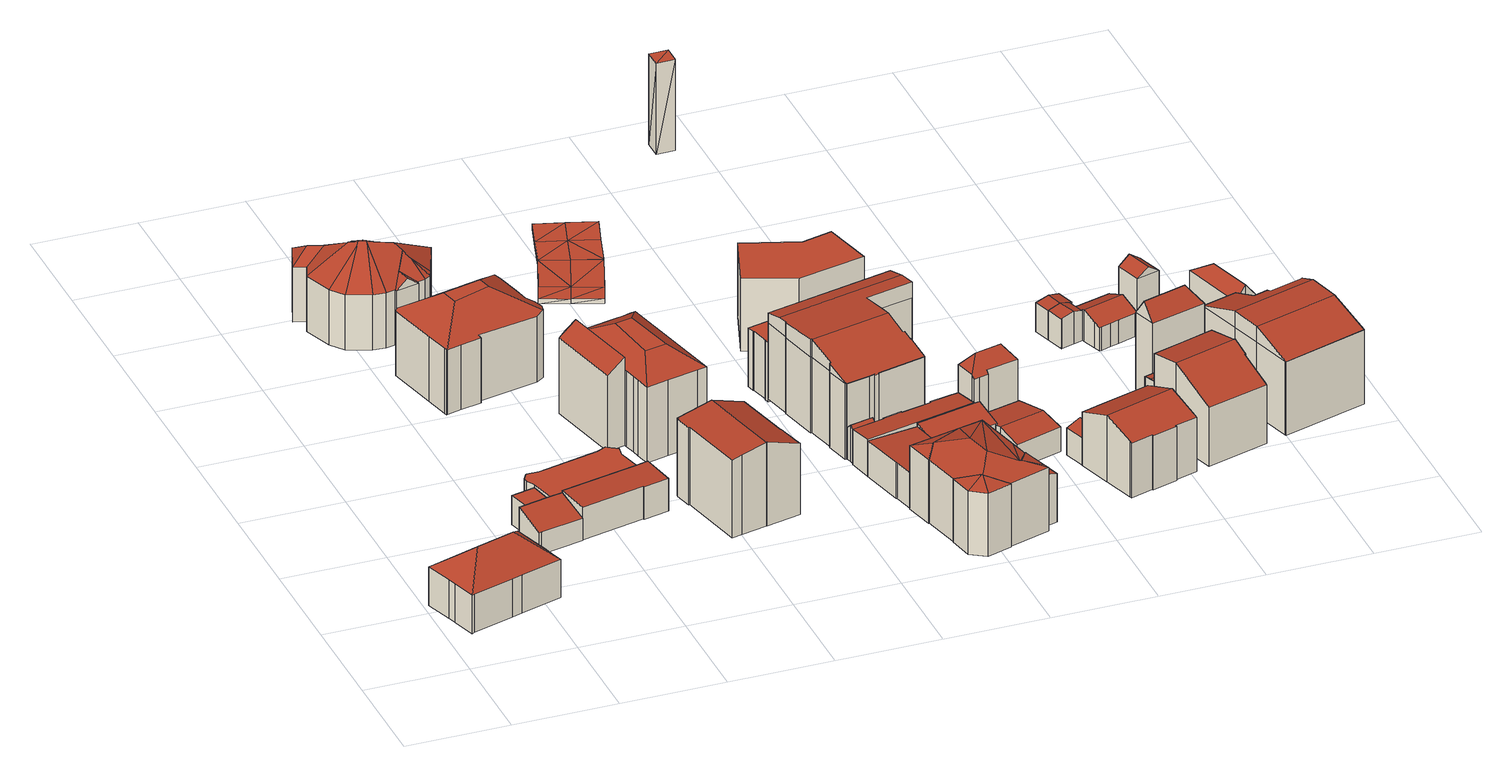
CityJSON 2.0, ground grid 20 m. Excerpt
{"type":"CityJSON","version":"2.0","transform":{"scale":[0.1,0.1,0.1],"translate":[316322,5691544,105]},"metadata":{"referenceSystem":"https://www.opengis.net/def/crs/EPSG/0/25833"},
"CityObjects":{
"building1":{"type":"Building","attributes":{"Dachtyp_tdc":"tdcHipRoof","Gemeindeschluessel":14713000,"Dachneigung":38.24,"QualitaetDacherkennung":68,"Geometrietyp2DReferenz":"3000","function":"31001_9998","roofType":"3200","measuredHeight":12.64},"geometry":[{"type":"MultiSurface","lod":"2","boundaries":[[[0,1,2,3]],[[1,4,5,2]],[[4,6,7,5]],[[6,8,9,7]],[[8,10,11,9]],[[10,12,13,11]],[[12,14,15,13]],[[14,16,17,15]],[[16,18,19,17]],[[18,20,21,19]],[[20,22,23,21]],[[22,24,25,23]],[[24,26,27,25]],[[26,28,29,27]],[[28,30,31,29]],[[30,32,33,31]],[[32,34,35,33]],[[34,36,37,35]],[[36,38,39,37]],[[38,0,3,39]],[[34,32,30,28,26,40]],[[8,6,4,1,41]],[[26,24,22,20,18,16,14,12,10,8,41,40]],[[1,0,38,36,34,40,41]],[[3,2,5,7,9,11,13,15,17,19,21,23,25,27,29,31,33,35,37,39]]],"semantics":{"surfaces":[{"type":"WallSurface"},{"type":"RoofSurface"},{"type":"GroundSurface"}],"values":[0,0,0,0,0,0,0,0,0,0,0,0,0,0,0,0,0,0,0,0,1,1,1,1,2]}}]},
"building2":{"type":"Building","attributes":{"Dachtyp_tdc":"tdcPolyFlatRoof","Gemeindeschluessel":14713000,"Dachneigung":0,"QualitaetDacherkennung":8,"Geometrietyp2DReferenz":"3000","function":"31001_9998","roofType":"1000","measuredHeight":5.88},"geometry":[{"type":"MultiSurface","lod":"2","boundaries":[[[42,43,44,45]],[[43,46,47,44]],[[46,48,49,47]],[[48,50,51,49]],[[50,42,45,51]],[[50,48,46,43,42]],[[45,44,47,49,51]]],"semantics":{"surfaces":[{"type":"WallSurface"},{"type":"RoofSurface"},{"type":"GroundSurface"}],"values":[0,0,0,0,0,1,2]}}]},
"building3":{"type":"Building","attributes":{"Dachtyp_tdc":"tdcPolyFlatRoof","Gemeindeschluessel":14713000,"Dachneigung":18.82,"QualitaetDacherkennung":54,"Geometrietyp2DReferenz":"3000","function":"31001_9998","roofType":"2100","measuredHeight":6.62},"geometry":[{"type":"MultiSurface","lod":"2","boundaries":[[[52,53,45,54]],[[53,55,51,45]],[[55,56,49,51]],[[56,57,58,49]],[[57,59,60,58]],[[59,61,62,60]],[[61,63,64,62]],[[63,52,54,64]],[[63,61,59,57,56,55,53,52]],[[54,45,51,49,58,60,62,64]]],"semantics":{"surfaces":[{"type":"WallSurface"},{"type":"RoofSurface"},{"type":"GroundSurface"}],"values":[0,0,0,0,0,0,0,0,1,2]}}]},
"building4":{"type":"Building","attributes":{"Dachtyp_tdc":"tdcPolyFlatRoof","Gemeindeschluessel":14713000,"Dachneigung":0,"QualitaetDacherkennung":31,"Geometrietyp2DReferenz":"3000","function":"31001_9998","roofType":"1000","measuredHeight":6.55},"geometry":[{"type":"MultiSurface","lod":"2","boundaries":[[[65,66,67,68]],[[66,69,70,67]],[[69,57,71,70]],[[57,56,72,71]],[[56,73,74,72]],[[73,75,76,74]],[[75,77,78,76]],[[77,79,80,78]],[[79,81,82,80]],[[81,83,84,82]],[[83,85,86,84]],[[85,87,88,86]],[[87,65,68,88]],[[87,85,83,81,79,77,75,73,56,57,69,66,65]],[[68,67,70,71,72,74,76,78,80,82,84,86,88]]],"semantics":{"surfaces":[{"type":"WallSurface"},{"type":"RoofSurface"},{"type":"GroundSurface"}],"values":[0,0,0,0,0,0,0,0,0,0,0,0,0,1,2]}}]},
"building5":{"type":"Building","attributes":{"Dachtyp_tdc":"tdcPolyFlatRoof","Gemeindeschluessel":14713000,"Dachneigung":2.59,"QualitaetDacherkennung":73,"Geometrietyp2DReferenz":"3000","function":"31001_9998","roofType":"2100","measuredHeight":6.87},"geometry":[{"type":"MultiSurface","lod":"2","boundaries":[[[89,90,70,71]],[[90,91,92,70]],[[91,93,94,92]],[[93,95,96,94]],[[95,97,98,96]],[[97,99,100,98]],[[99,89,71,100]],[[99,97,95,93,91,90,89]],[[71,70,92,94,96,98,100]]],"semantics":{"surfaces":[{"type":"WallSurface"},{"type":"RoofSurface"},{"type":"GroundSurface"}],"values":[0,0,0,0,0,0,0,1,2]}}]},
"building6":{"type":"Building","attributes":{"Dachtyp_tdc":"tdcFreeFormRoof","Gemeindeschluessel":14713000,"Dachneigung":37.06,"QualitaetDacherkennung":19,"Geometrietyp2DReferenz":"3000","function":"31001_9998","roofType":"5000","measuredHeight":17.13},"geometry":[{"type":"MultiSurface","lod":"2","boundaries":[[[101,102,103,104]],[[102,105,106,103]],[[105,107,108,106]],[[107,109,110,108]],[[109,111,112,110]],[[111,113,114,112]],[[113,115,116,114]],[[115,117,118,116]],[[117,119,120,118]],[[119,121,122,120]],[[121,123,124,122]],[[123,125,126,124]],[[125,127,128,126]],[[127,129,130,128]],[[129,131,132,130]],[[131,133,134,132]],[[133,135,136,134]],[[135,137,138,136]],[[137,139,140,138]],[[139,141,142,140]],[[141,143,144,142]],[[143,145,146,144]],[[145,101,104,146]],[[147,145,143]],[[148,149,150,147,143,141]],[[148,141,139]],[[151,152,149,148,139,137]],[[153,154,155,151,137,135]],[[153,135,133]],[[154,153,133,131]],[[156,157,155,154,131,129]],[[156,129,127]],[[157,156,127,125]],[[152,151,155,157,125,123]],[[158,159,150,149,152,123,121]],[[160,161,162,158,121,119]],[[160,119,117]],[[163,164,161,160,117,115]],[[163,115,113]],[[164,163,113,111]],[[162,161,164,111,109]],[[165,166,167,159,158,162,109,107]],[[165,107,105]],[[166,165,105,102]],[[167,166,102,101]],[[147,150,159,167,101,145]],[[104,103,106,108,110,112,114,116,118,120,122,124,126,128,130,132,134,136,138,140,142,144,146]]],"semantics":{"surfaces":[{"type":"WallSurface"},{"type":"RoofSurface"},{"type":"GroundSurface"}],"values":[0,0,0,0,0,0,0,0,0,0,0,0,0,0,0,0,0,0,0,0,0,0,0,1,1,1,1,1,0,1,1,1,1,1,1,1,1,1,1,1,1,1,1,1,1,1,2]}}]},
"building7":{"type":"Building","attributes":{"Dachtyp_tdc":"tdcFreeFormRoof","Gemeindeschluessel":14713000,"Dachneigung":34.41,"QualitaetDacherkennung":49,"Geometrietyp2DReferenz":"3000","function":"31001_9998","roofType":"5000","measuredHeight":17.96},"geometry":[{"type":"MultiSurface","lod":"2","boundaries":[[[168,169,170,171]],[[169,172,173,170]],[[172,174,175,173]],[[174,176,177,175]],[[176,178,179,177]],[[178,180,181,179]],[[180,182,183,181]],[[182,184,185,183]],[[184,186,187,185]],[[186,188,189,187]],[[188,190,191,189]],[[190,192,193,191]],[[192,194,195,193]],[[194,196,197,195]],[[196,198,199,197]],[[198,200,201,199]],[[200,202,203,201]],[[202,204,205,203]],[[204,206,207,205]],[[206,208,209,207]],[[208,210,211,209]],[[210,212,213,211]],[[212,214,215,213]],[[214,168,171,215]],[[216,217,218,219,210,208,206,204]],[[218,220,221,178,176,174,172,169,168,214,212,219]],[[192,190,188,186,184,182,180,221,220,222]],[[217,216,202,200,198,196,194,192,222]],[[217,222,220,218]],[[212,210,219]],[[204,202,216]],[[180,178,221]],[[171,170,173,175,177,179,181,183,185,187,189,191,193,195,197,199,201,203,205,207,209,211,213,215]]],"semantics":{"surfaces":[{"type":"WallSurface"},{"type":"RoofSurface"},{"type":"GroundSurface"}],"values":[0,0,0,0,0,0,0,0,0,0,0,0,0,0,0,0,0,0,0,0,0,0,0,0,1,1,1,1,1,0,0,0,2]}}]},
"building8":{"type":"Building","attributes":{"Dachtyp_tdc":"tdcGableRoof","Gemeindeschluessel":14713000,"Dachneigung":10.01,"QualitaetDacherkennung":35,"Geometrietyp2DReferenz":"3000","function":"31001_9998","roofType":"3100","measuredHeight":16.92},"geometry":[{"type":"MultiSurface","lod":"2","boundaries":[[[223,224,225,226]],[[224,227,228,225]],[[227,229,230,228]],[[229,231,232,230]],[[231,233,234,232]],[[233,235,236,234]],[[235,237,238,236]],[[237,239,240,238]],[[233,231,229,227,224,223,241]],[[241,242,243,244,245,239,237,235,233]],[[240,246,247,248,249,250,226,225,228,230,232,234,236,238]],[[239,245,246,240]],[[245,244,247,246]],[[244,243,248,247]],[[243,242,249,248]],[[242,241,250,249]],[[241,223,226,250]]],"semantics":{"surfaces":[{"type":"WallSurface"},{"type":"RoofSurface"},{"type":"GroundSurface"}],"values":[0,0,0,0,0,0,0,0,1,1,2,0,0,0,0,0,0]}}]},
"building9":{"type":"Building","attributes":{"Gemeindeschluessel":14713000,"Geometrietyp2DReferenz":"3000","function":"31001_9998","roofType":"9999"},"children":["building9-1","building9-2"]},
"building9-1":{"type":"BuildingPart","attributes":{"Dachtyp_tdc":"tdcCutTentRoof","Dachneigung":35.16,"QualitaetDacherkennung":56,"Geometrietyp2DReferenz":"3000","roofType":"9999","measuredHeight":19.04},"parents":["building9"],"geometry":[{"type":"MultiSurface","lod":"2","boundaries":[[[251,252,253,254,255,256]],[[257,258,259,260,261,251,256,262]],[[256,255,263,262]],[[264,265,266,267,268,269,270,271,272,273,274,275,276,277,278,279]],[[259,258,265,264]],[[257,280,267,266]],[[280,281,268,267]],[[281,282,269,268]],[[282,283,270,269]],[[283,284,271,270]],[[284,285,272,271]],[[285,286,273,272]],[[286,254,274,273]],[[254,253,275,274]],[[253,252,276,275]],[[252,251,277,276]],[[251,261,278,277]],[[261,260,279,278]],[[260,259,264,279]],[[286,285,284,283,282,281,280,257,262,263]],[[254,286,263,255]],[[257,266,265,258]]],"semantics":{"surfaces":[{"type":"RoofSurface"},{"type":"GroundSurface"},{"type":"WallSurface"},{"type":"ClosureSurface"}],"values":[0,0,0,1,2,2,2,2,2,2,2,2,2,2,2,2,2,2,2,0,0,3]}}]},
"building9-2":{"type":"BuildingPart","attributes":{"Dachtyp_tdc":"tdcPolyFlatRoof","Dachneigung":34.92,"QualitaetDacherkennung":56,"Geometrietyp2DReferenz":"3000","roofType":"2100","measuredHeight":17.86},"parents":["building9"],"geometry":[{"type":"MultiSurface","lod":"2","boundaries":[[[287,288,289,265,258]],[[288,290,291,289]],[[290,292,293,291]],[[292,294,295,293]],[[294,296,257,266,295]],[[296,294,292,290,288,287]],[[265,289,291,293,295,266]],[[287,258,257,296]],[[258,265,266,257]]],"semantics":{"surfaces":[{"type":"WallSurface"},{"type":"RoofSurface"},{"type":"GroundSurface"},{"type":"ClosureSurface"}],"values":[0,0,0,0,0,1,2,0,3]}}]},
"building10":{"type":"Building","attributes":{"name":"Leibnitzbrücke","BodenHoehe":106.57,"gemHoehe":0,"BauwerkHoehe":1,"Breite":11.5,"Gemeindeschluessel":"14713000","Geometrietyp2DReferenz":"3000","function":"53001_1800","measuredHeight":1},"geometry":[{"type":"MultiSurface","lod":"2","boundaries":[[[297,298,299]],[[299,298,300]],[[298,301,302]],[[298,302,300]],[[303,302,301]],[[304,305,306]],[[304,306,301]],[[301,306,303]],[[307,308,305]],[[307,305,304]],[[309,310,297]],[[297,310,298]],[[310,311,298]],[[298,311,301]],[[312,304,311]],[[311,304,301]],[[313,307,304]],[[313,304,312]],[[297,299,314]],[[297,314,315]],[[299,300,316]],[[299,316,314]],[[300,302,317]],[[300,317,316]],[[302,303,318]],[[302,318,317]],[[303,306,319]],[[303,319,318]],[[306,305,320]],[[306,320,319]],[[305,308,321]],[[305,321,320]],[[308,307,322]],[[308,322,321]],[[307,313,323]],[[307,323,322]],[[313,312,324]],[[313,324,323]],[[312,311,325]],[[312,325,324]],[[311,310,326]],[[311,326,325]],[[310,309,327]],[[310,327,326]],[[309,297,315]],[[309,315,327]],[[314,328,315]],[[316,328,314]],[[317,329,328]],[[316,317,328]],[[329,317,318]],[[319,320,330]],[[329,319,330]],[[318,319,329]],[[320,321,322]],[[330,320,322]],[[315,326,327]],[[328,326,315]],[[328,325,326]],[[329,325,328]],[[325,330,324]],[[329,330,325]],[[330,322,323]],[[324,330,323]]],"semantics":{"surfaces":[{"type":"RoofSurface"},{"type":"WallSurface"},{"type":"GroundSurface"}],"values":[0,0,0,0,0,0,0,0,0,0,0,0,0,0,0,0,0,0,1,1,1,1,1,1,1,1,1,1,1,1,1,1,1,1,1,1,1,1,1,1,1,1,1,1,1,1,2,2,2,2,2,2,2,2,2,2,2,2,2,2,2,2,2,2]}}]},
"building11":{"type":"Building","attributes":{"Dachtyp_tdc":"tdcFreeFormRoof","Gemeindeschluessel":14713000,"Dachneigung":19.64,"QualitaetDacherkennung":81,"Geometrietyp2DReferenz":"3000","function":"31001_9998","roofType":"5000","measuredHeight":15.47},"geometry":[{"type":"MultiSurface","lod":"2","boundaries":[[[331,332,333,334]],[[332,335,336,333]],[[335,337,338,336]],[[337,339,340,338]],[[339,341,342,340]],[[341,343,344,342]],[[339,345,341]],[[339,346,345]],[[339,347,346]],[[337,347,339]],[[347,337,335]],[[347,335,332]],[[346,347,332,331]],[[348,349,345,346,331,350]],[[351,348,350,352]],[[351,352,353]],[[354,351,353,355]],[[354,355,356]],[[351,354,356,357]],[[358,359,349,348,351,357,360]],[[361,358,360]],[[358,361,362,363,364]],[[359,358,364,365]],[[343,359,365,366]],[[341,359,343]],[[341,349,359]],[[349,341,345]],[[344,367,368,369,370,371,372,373,374,375,376,377,378,379,334,333,336,338,340,342]],[[343,366,367,344]],[[366,365,368,367]],[[365,364,369,368]],[[364,363,370,369]],[[363,362,371,370]],[[362,361,372,371]],[[361,360,373,372]],[[360,357,374,373]],[[357,356,375,374]],[[356,355,376,375]],[[355,353,377,376]],[[353,352,378,377]],[[352,350,379,378]],[[350,331,334,379]]],"semantics":{"surfaces":[{"type":"WallSurface"},{"type":"RoofSurface"},{"type":"GroundSurface"}],"values":[0,0,0,0,0,0,1,1,1,1,1,1,1,1,1,1,1,1,1,1,1,1,1,1,1,1,1,2,0,0,0,0,0,0,0,0,0,0,0,0,0,0]}}]},
"building12":{"type":"Building","attributes":{"Gemeindeschluessel":14713000,"Geometrietyp2DReferenz":"3000","function":"31001_9998","roofType":"9999"},"children":["building12-1","building12-2"]},
"building12-1":{"type":"BuildingPart","attributes":{"Dachtyp_tdc":"tdcPolyFlatRoof","Dachneigung":3.23,"QualitaetDacherkennung":57,"Geometrietyp2DReferenz":"3000","roofType":"2100","measuredHeight":7.26},"parents":["building12"],"geometry":[{"type":"MultiSurface","lod":"2","boundaries":[[[380,381,382,383,384]],[[381,385,386,382]],[[385,387,388,386]],[[387,389,340,388]],[[389,390,338,340]],[[390,391,392,338]],[[391,393,394,392]],[[393,395,396,394]],[[395,397,398,396]],[[397,395,393,391,390,389,387,385,381,380,399]],[[383,382,386,388,340,338,392,394,396,398]],[[384,399,380]],[[383,398,397,399,384]]],"semantics":{"surfaces":[{"type":"WallSurface"},{"type":"RoofSurface"},{"type":"GroundSurface"},{"type":"ClosureSurface"}],"values":[0,0,0,0,0,0,0,0,0,1,2,0,3]}}]},
"building12-2":{"type":"BuildingPart","attributes":{"Dachtyp_tdc":"tdcPolyFlatRoof","Dachneigung":15.8,"QualitaetDacherkennung":65,"Geometrietyp2DReferenz":"3000","roofType":"2100","measuredHeight":7.41},"parents":["building12"],"geometry":[{"type":"MultiSurface","lod":"2","boundaries":[[[400,401,402,403]],[[401,404,405,402]],[[404,406,407,405]],[[406,408,409,407]],[[408,410,411,409]],[[410,384,383,411]],[[412,413,414,398]],[[413,415,416,414]],[[415,400,403,416]],[[415,413,412,399,384,410,408,406,404,401,400]],[[403,402,405,407,409,411,383,398,414,416]],[[398,397,399,412]],[[398,383,384,399,397]]],"semantics":{"surfaces":[{"type":"WallSurface"},{"type":"RoofSurface"},{"type":"GroundSurface"},{"type":"ClosureSurface"}],"values":[0,0,0,0,0,0,0,0,0,1,2,0,3]}}]},
"building13":{"type":"Building","attributes":{"Gemeindeschluessel":14713000,"Geometrietyp2DReferenz":"3000","function":"31001_9998","roofType":"9999"},"children":["building13-1","building13-2"]},
"building13-1":{"type":"BuildingPart","attributes":{"Dachtyp_tdc":"tdcFreeFormRoof","Dachneigung":43.45,"QualitaetDacherkennung":18,"Geometrietyp2DReferenz":"3000","roofType":"5000","measuredHeight":7.38},"parents":["building13"],"geometry":[{"type":"MultiSurface","lod":"2","boundaries":[[[417,418,419,420]],[[418,421,422,419]],[[421,423,424,422]],[[423,425,426,424]],[[425,427,426]],[[427,428,429,426]],[[428,430,431,429]],[[430,432,433,431]],[[428,427,425,423,421]],[[421,418,417,434,432,435,432,430,428]],[[436,433,437,420,419,422,424,426,429,431,433]],[[434,437,433,432]],[[432,433,436,435]],[[420,437,434,417]]],"semantics":{"surfaces":[{"type":"WallSurface"},{"type":"RoofSurface"},{"type":"GroundSurface"},{"type":"ClosureSurface"}],"values":[0,0,0,0,0,0,0,0,1,1,2,0,3,3]}}]},
"building13-2":{"type":"BuildingPart","attributes":{"Dachtyp_tdc":"tdcPolyFlatRoof","Dachneigung":4.45,"QualitaetDacherkennung":58,"Geometrietyp2DReferenz":"3000","roofType":"2100","measuredHeight":7.51},"parents":["building13"],"geometry":[{"type":"MultiSurface","lod":"2","boundaries":[[[438,439,417,420,396]],[[440,441,442,436,435]],[[441,443,444,442]],[[443,445,446,444]],[[445,447,448,446]],[[447,449,450,448]],[[449,451,452,450]],[[451,453,414,452]],[[453,438,396,414]],[[453,451,449,447,445,443,441,440,454,439,438]],[[396,420,437,433,436,442,444,446,448,450,452,414]],[[434,417,439,454]],[[434,437,420,417]],[[440,435,432,433,437,434,454]],[[435,436,433,432]]],"semantics":{"surfaces":[{"type":"WallSurface"},{"type":"RoofSurface"},{"type":"GroundSurface"},{"type":"ClosureSurface"}],"values":[0,0,0,0,0,0,0,0,0,1,2,0,3,0,3]}}]},
"building14":{"type":"Building","attributes":{"Dachtyp_tdc":"tdcFreeFormRoof","Gemeindeschluessel":14713000,"Dachneigung":3.6,"QualitaetDacherkennung":34,"Geometrietyp2DReferenz":"3000","function":"31001_9998","roofType":"5000","measuredHeight":18.96},"geometry":[{"type":"MultiSurface","lod":"2","boundaries":[[[455,456,457,458]],[[456,459,460,457]],[[459,461,462,460]],[[461,463,464,462]],[[463,465,466,464]],[[465,467,468,466]],[[467,469,470,468]],[[469,471,472,470]],[[471,473,474,472]],[[473,475,476,474]],[[475,477,478,476]],[[477,479,480,478]],[[479,481,482,480]],[[483,484,485,486]],[[487,488,489,490,491,492,493,494,495,496,497,498,499,500,501,502,503]],[[504,505,506,507,483,486,508,509,510,511,490,489]],[[455,511,510,456]],[[512,491,490,511,455]],[[456,510,509,459]],[[459,509,508,461]],[[461,508,486,485,463]],[[467,507,506,469]],[[465,484,483,507,467]],[[469,506,505,471]],[[471,505,504,473]],[[473,504,489,488,475]],[[479,503,502,481]],[[477,487,503,479]],[[481,502,501,513]],[[513,501,500,514]],[[514,500,499]],[[515,497,496,516]],[[498,497,515]],[[516,496,495,517]],[[517,495,494,518]],[[518,494,493,519]],[[519,493,492,520]],[[520,492,491,512]],[[475,488,487,477]],[[463,485,484,465]],[[482,521,522,523,524,525,526,527,528,529,530,531,458,457,460,462,464,466,468,470,472,474,476,478,480]],[[481,513,521,482]],[[513,514,522,521]],[[514,499,523,522]],[[499,498,524,523]],[[498,515,525,524]],[[515,516,526,525]],[[516,517,527,526]],[[517,518,528,527]],[[518,519,529,528]],[[519,520,530,529]],[[520,512,531,530]],[[512,455,458,531]]],"semantics":{"surfaces":[{"type":"WallSurface"},{"type":"RoofSurface"},{"type":"GroundSurface"}],"values":[0,0,0,0,0,0,0,0,0,0,0,0,0,1,1,1,0,0,0,0,0,0,0,0,0,0,0,0,0,0,0,0,0,0,0,0,0,0,0,0,2,0,0,0,0,0,0,0,0,0,0,0,0]}}]},
"building15":{"type":"Building","attributes":{"Dachtyp_tdc":"tdcFreeFormRoof","Gemeindeschluessel":14713000,"Dachneigung":68.24,"QualitaetDacherkennung":6,"Geometrietyp2DReferenz":"3000","function":"31001_9998","roofType":"5000","measuredHeight":10.49},"geometry":[{"type":"MultiSurface","lod":"2","boundaries":[[[532,533,534,535]],[[533,536,537,534]],[[536,538,539,537]],[[538,540,541,539]],[[540,542,543,541]],[[542,544,545,543]],[[544,532,535,545]],[[546,547,548,549,550,551]],[[547,552,542,553,548]],[[538,549,548,553,540]],[[540,553,542]],[[544,552,547,546,532]],[[542,552,544]],[[533,551,550,536]],[[532,546,551,533]],[[536,550,549,538]],[[535,534,537,539,541,543,545]]],"semantics":{"surfaces":[{"type":"WallSurface"},{"type":"RoofSurface"},{"type":"GroundSurface"}],"values":[0,0,0,0,0,0,0,1,1,0,0,0,0,0,0,0,2]}}]},
"building16":{"type":"Building","attributes":{"Dachtyp_tdc":"tdcPolyFlatRoof","Gemeindeschluessel":14713000,"Dachneigung":15.04,"QualitaetDacherkennung":39,"Geometrietyp2DReferenz":"3000","function":"31001_9998","roofType":"2100","measuredHeight":10.54},"geometry":[{"type":"MultiSurface","lod":"2","boundaries":[[[554,555,556,557]],[[555,558,534,556]],[[558,559,535,534]],[[559,560,561,535]],[[560,562,563,561]],[[562,554,557,563]],[[562,560,559,558,555,554]],[[557,556,534,535,561,563]]],"semantics":{"surfaces":[{"type":"WallSurface"},{"type":"RoofSurface"},{"type":"GroundSurface"}],"values":[0,0,0,0,0,0,1,2]}}]},
"building17":{"type":"Building","attributes":{"Dachtyp_tdc":"tdcPolyFlatRoof","Gemeindeschluessel":14713000,"Dachneigung":0,"QualitaetDacherkennung":42,"Geometrietyp2DReferenz":"3000","function":"31001_9998","roofType":"1000","measuredHeight":11.92},"geometry":[{"type":"MultiSurface","lod":"2","boundaries":[[[564,565,566,567]],[[565,568,569,566]],[[568,570,571,569]],[[570,572,573,571]],[[572,574,575,573]],[[574,576,577,575]],[[576,578,579,577]],[[578,564,567,579]],[[578,576,574,572,570,568,565,564]],[[567,566,569,571,573,575,577,579]]],"semantics":{"surfaces":[{"type":"WallSurface"},{"type":"RoofSurface"},{"type":"GroundSurface"}],"values":[0,0,0,0,0,0,0,0,1,2]}}]},
"building18":{"type":"Building","attributes":{"Dachtyp_tdc":"tdcPolyFlatRoof","Gemeindeschluessel":14713000,"Dachneigung":0,"QualitaetDacherkennung":46,"Geometrietyp2DReferenz":"3000","function":"31001_9998","roofType":"1000","measuredHeight":14.81},"geometry":[{"type":"MultiSurface","lod":"2","boundaries":[[[580,581,582,583]],[[581,584,585,582]],[[584,586,587,585]],[[586,588,589,587]],[[588,590,591,589]],[[590,580,583,591]],[[590,588,586,584,581,580]],[[583,582,585,587,589,591]]],"semantics":{"surfaces":[{"type":"WallSurface"},{"type":"RoofSurface"},{"type":"GroundSurface"}],"values":[0,0,0,0,0,0,1,2]}}]},
"building19":{"type":"Building","attributes":{"Gemeindeschluessel":14713000,"Dachtyp_tdc":"tdcFreeFormRoof","Dachneigung":51.04,"QualitaetDacherkennung":7,"Geometrietyp2DReferenz":"3000","function":"31001_9998","roofType":"5000","measuredHeight":15.41},"geometry":[{"type":"MultiSurface","lod":"2","boundaries":[[[592,593,594,595]],[[593,596,597,594]],[[596,598,599,597]],[[598,600,601,599]],[[600,602,603,601]],[[602,604,605,603]],[[604,606,607,605]],[[606,592,595,607]],[[602,600,598,596,593,592,608,609]],[[592,606,608]],[[606,604,609,608]],[[604,602,609]],[[595,594,597,599,601,603,605,607]]],"semantics":{"surfaces":[{"type":"WallSurface"},{"type":"RoofSurface"},{"type":"GroundSurface"}],"values":[0,0,0,0,0,0,0,0,1,1,1,1,2]}}]},
"building20":{"type":"Building","attributes":{"Dachtyp_tdc":"tdcGableRoof","Gemeindeschluessel":14713000,"Dachneigung":10,"QualitaetDacherkennung":54,"Geometrietyp2DReferenz":"3000","function":"31001_9998","roofType":"3100","measuredHeight":5.8},"geometry":[{"type":"MultiSurface","lod":"2","boundaries":[[[610,611,402,612]],[[611,613,403,402]],[[613,614,416,403]],[[614,615,616,416]],[[615,617,618,616]],[[617,619,620,618]],[[619,621,622,620]],[[621,623,624,622]],[[623,610,612,624]],[[619,617,615,614,613,611,610]],[[610,623,621,619]],[[612,402,403,416,616,618,620,622,624]]],"semantics":{"surfaces":[{"type":"WallSurface"},{"type":"RoofSurface"},{"type":"GroundSurface"}],"values":[0,0,0,0,0,0,0,0,0,1,1,2]}}]},
"building21":{"type":"Building","attributes":{"Dachtyp_tdc":"tdcFreeFormRoof","Gemeindeschluessel":14713000,"Dachneigung":20.71,"QualitaetDacherkennung":15,"Geometrietyp2DReferenz":"3000","function":"31001_9998","roofType":"5000","measuredHeight":6.53},"geometry":[{"type":"MultiSurface","lod":"2","boundaries":[[[625,626,627,628]],[[626,629,630,627]],[[629,631,632,630]],[[631,633,634,632]],[[633,635,636,634]],[[635,625,628,636]],[[625,637,638,626]],[[635,633,631,629,638,637]],[[629,626,638]],[[625,635,637]],[[628,627,630,632,634,636]]],"semantics":{"surfaces":[{"type":"WallSurface"},{"type":"RoofSurface"},{"type":"GroundSurface"}],"values":[0,0,0,0,0,0,1,1,0,0,2]}}]},
"building22":{"type":"Building","attributes":{"Dachtyp_tdc":"tdcGableRoof","Gemeindeschluessel":14713000,"Dachneigung":20.6,"QualitaetDacherkennung":64,"Geometrietyp2DReferenz":"3000","function":"31001_9998","roofType":"3100","measuredHeight":13.47},"geometry":[{"type":"MultiSurface","lod":"2","boundaries":[[[639,640,641,642]],[[640,643,644,641]],[[643,645,646,644]],[[645,647,648,646]],[[647,649,650,648]],[[649,651,652,650]],[[651,653,654,652]],[[653,655,656,654]],[[655,657,658,656]],[[657,659,660,658]],[[659,661,662,660]],[[661,663,664,662]],[[663,665,666,664]],[[665,667,668,666]],[[667,669,670,668]],[[669,639,642,670]],[[665,663,661,659,657,655,653]],[[653,651,649,647,645,643,640,639,669,667,665]],[[642,641,644,646,648,650,652,654,656,658,660,662,664,666,668,670]]],"semantics":{"surfaces":[{"type":"WallSurface"},{"type":"RoofSurface"},{"type":"GroundSurface"}],"values":[0,0,0,0,0,0,0,0,0,0,0,0,0,0,0,0,1,1,2]}}]},
"building23":{"type":"Building","attributes":{"BauwerkHoehe":18.43,"Breite":5,"BodenHoehe":107.28,"gemHoehe":0,"Gemeindeschluessel":"14713000","Geometrietyp2DReferenz":"3000","function":"51001_9999","measuredHeight":18.43},"geometry":[{"type":"MultiSurface","lod":"2","boundaries":[[[671,672,673]],[[671,673,674]],[[671,674,675]],[[671,675,676]],[[674,673,677]],[[674,677,675]],[[673,672,678]],[[673,678,677]],[[672,671,676]],[[672,676,678]],[[675,677,678]],[[675,678,676]]],"semantics":{"surfaces":[{"type":"RoofSurface"},{"type":"WallSurface"},{"type":"GroundSurface"}],"values":[0,0,1,1,1,1,1,1,1,1,2,2]}}]},
"building24":{"type":"Building","attributes":{"Dachtyp_tdc":"tdcFreeFormRoof","Gemeindeschluessel":14713000,"Dachneigung":10.94,"QualitaetDacherkennung":36,"Geometrietyp2DReferenz":"3000","function":"31001_9998","roofType":"5000","measuredHeight":9.88},"geometry":[{"type":"MultiSurface","lod":"2","boundaries":[[[679,680,681,682]],[[680,683,684,681]],[[683,685,686,684]],[[685,687,688,686]],[[687,689,690,688]],[[689,679,682,690]],[[689,687,691,692]],[[691,685,683,680,679,692]],[[679,689,692]],[[687,685,691]],[[682,681,684,686,688,690]]],"semantics":{"surfaces":[{"type":"WallSurface"},{"type":"RoofSurface"},{"type":"GroundSurface"}],"values":[0,0,0,0,0,0,1,1,0,0,2]}}]},
"building25":{"type":"Building","attributes":{"Dachtyp_tdc":"tdcGableRoof","Gemeindeschluessel":14713000,"Dachneigung":27.13,"QualitaetDacherkennung":61,"Geometrietyp2DReferenz":"3000","function":"31001_9998","roofType":"3100","measuredHeight":16.55},"geometry":[{"type":"MultiSurface","lod":"2","boundaries":[[[693,694,695,696]],[[694,697,698,695]],[[697,699,700,698]],[[699,701,702,700]],[[701,703,704,702]],[[703,705,706,704]],[[705,707,708,706]],[[707,709,710,708]],[[709,711,712,710]],[[711,713,714,712]],[[713,715,716,714]],[[715,693,696,716]],[[711,709,707,705,703,701,699]],[[699,697,694,693,715,713,711]],[[696,695,698,700,702,704,706,708,710,712,714,716]]],"semantics":{"surfaces":[{"type":"WallSurface"},{"type":"RoofSurface"},{"type":"GroundSurface"}],"values":[0,0,0,0,0,0,0,0,0,0,0,0,1,1,2]}}]},
"building26":{"type":"Building","attributes":{"Gemeindeschluessel":14713000,"Geometrietyp2DReferenz":"3000","function":"31001_9998","roofType":"9999"},"children":["building26-1","building26-2","building26-3"]},
"building26-1":{"type":"BuildingPart","attributes":{"Dachtyp_tdc":"tdcFreeFormRoof","Dachneigung":22.46,"QualitaetDacherkennung":65,"Geometrietyp2DReferenz":"3000","roofType":"5000","measuredHeight":6.38},"parents":["building26"],"geometry":[{"type":"MultiSurface","lod":"2","boundaries":[[[717,718,719,720]],[[718,721,722,719]],[[721,723,724,722]],[[723,725,726,724]],[[725,727,728,726]],[[727,729,730,728]],[[729,731,732,730]],[[731,733,734,732]],[[733,735,736,734]],[[735,737,738,736]],[[737,739,740,738]],[[739,741,742,743,740]],[[737,735,733,731,729,727,725,723,721]],[[721,718,717,744,745,741,739,737]],[[746,720,719,722,724,726,728,730,732,734,736,738,740,743]],[[720,746,744,717]],[[745,742,741]],[[744,746,743,742,745]]],"semantics":{"surfaces":[{"type":"WallSurface"},{"type":"RoofSurface"},{"type":"GroundSurface"},{"type":"ClosureSurface"}],"values":[0,0,0,0,0,0,0,0,0,0,0,0,1,1,2,3,0,3]}}]},
"building26-2":{"type":"BuildingPart","attributes":{"Dachtyp_tdc":"tdcGableRoof","Dachneigung":12.49,"QualitaetDacherkennung":44,"Geometrietyp2DReferenz":"3000","roofType":"3100","measuredHeight":6.62},"parents":["building26"],"geometry":[{"type":"MultiSurface","lod":"2","boundaries":[[[747,748,749,750]],[[748,751,752,749]],[[751,753,754,752]],[[753,755,756,757,754]],[[742,747,750,743]],[[758,755,753,751,748,747]],[[747,742,745,759,760,758]],[[750,749,752,754,757,761,762,746,743]],[[763,756,755,758]],[[761,757,756,763]],[[760,764,763,758]],[[759,744,746,762,764,760]],[[764,762,761,763]],[[745,744,759]],[[742,743,746,744,745]]],"semantics":{"surfaces":[{"type":"WallSurface"},{"type":"RoofSurface"},{"type":"GroundSurface"},{"type":"ClosureSurface"}],"values":[0,0,0,0,0,1,1,2,0,3,0,3,3,0,3]}}]},
"building26-3":{"type":"BuildingPart","attributes":{"Dachtyp_tdc":"tdcGableRoof","Dachneigung":13.35,"QualitaetDacherkennung":46,"Geometrietyp2DReferenz":"3000","roofType":"3100","measuredHeight":6.5},"parents":["building26"],"geometry":[{"type":"MultiSurface","lod":"2","boundaries":[[[765,766,767,768]],[[766,769,717,720,767]],[[756,770,771,757]],[[770,765,768,771]],[[764,760,769,766,765]],[[765,770,756,763,764]],[[768,767,720,746,762,761,757,771]],[[760,759,744,717,769]],[[746,720,717,744]],[[762,746,744,759,760,764]],[[756,757,761,763]],[[763,761,762,764]]],"semantics":{"surfaces":[{"type":"WallSurface"},{"type":"RoofSurface"},{"type":"GroundSurface"},{"type":"ClosureSurface"}],"values":[0,0,0,0,1,1,2,0,3,3,3,3]}}]},
"building27":{"type":"Building","attributes":{"Gemeindeschluessel":14713000,"Geometrietyp2DReferenz":"3000","function":"31001_9998","roofType":"9999"},"children":["building27-1","building27-2"]},
"building27-1":{"type":"BuildingPart","attributes":{"Dachtyp_tdc":"tdcFreeFormRoof","Dachneigung":54.5,"QualitaetDacherkennung":4,"Geometrietyp2DReferenz":"3000","roofType":"5000","measuredHeight":18.97},"parents":["building27"],"geometry":[{"type":"MultiSurface","lod":"2","boundaries":[[[772,773,774,775,776]],[[777,778,779,780,781]],[[778,782,783,779]],[[782,784,785,783]],[[784,772,776,785]],[[782,778,777,786]],[[787,786,777,773,772]],[[786,787,784,782]],[[784,787,772]],[[776,775,780,779,783,785]],[[781,774,773,777]],[[781,780,775,774]]],"semantics":{"surfaces":[{"type":"WallSurface"},{"type":"RoofSurface"},{"type":"GroundSurface"},{"type":"ClosureSurface"}],"values":[0,0,0,0,0,1,1,1,0,2,0,3]}}]},
"building27-2":{"type":"BuildingPart","attributes":{"Dachtyp_tdc":"tdcFreeFormRoof","Dachneigung":33.25,"QualitaetDacherkennung":37,"Geometrietyp2DReferenz":"3000","roofType":"5000","measuredHeight":3.8},"parents":["building27"],"geometry":[{"type":"MultiSurface","lod":"2","boundaries":[[[774,788,789,775]],[[788,790,791,789]],[[790,781,780,791]],[[792,793,781,790]],[[792,790,788]],[[793,792,788,774]],[[793,774,781]],[[775,789,791,780]],[[775,780,781,774]]],"semantics":{"surfaces":[{"type":"WallSurface"},{"type":"RoofSurface"},{"type":"GroundSurface"},{"type":"ClosureSurface"}],"values":[0,0,0,1,0,1,1,2,3]}}]},
"building28":{"type":"Building","attributes":{"Gemeindeschluessel":14713000,"Dachneigung":55.9,"Dachorientierung":-16.64,"MittlereTraufHoehe":118.61,"QualitaetDacherkennung":28,"ObjektHoehe":12.92,"BodenHoehe":107.27,"Geometrietyp2DReferenz":"3000","AbsoluteHoehe":120.19,"Dachflaeche":30.47,"function":"31001_9998","roofType":"3100","measuredHeight":12.92,"storeysAboveGround":4},"geometry":[{"type":"MultiSurface","lod":"2","boundaries":[[[794,795,796,797]],[[795,798,799,796]],[[798,800,801,799]],[[800,794,797,801]],[[798,795,802]],[[794,800,803]],[[795,794,803,802]],[[800,798,802,803]],[[797,796,799,801]]],"semantics":{"surfaces":[{"type":"WallSurface"},{"type":"RoofSurface"},{"type":"GroundSurface"}],"values":[0,0,0,0,0,0,1,1,2]}}]},
"building29":{"type":"Building","attributes":{"Dachtyp_tdc":"tdcFreeFormRoof","Gemeindeschluessel":14713000,"Dachneigung":20.19,"QualitaetDacherkennung":50,"Geometrietyp2DReferenz":"3000","function":"31001_9998","roofType":"5000","measuredHeight":18.3},"geometry":[{"type":"MultiSurface","lod":"2","boundaries":[[[804,805,806,807]],[[808,809,810]],[[810,809,804,811]],[[811,804,807,812]],[[813,806,805,814]],[[814,805,815,816]],[[816,815,808]],[[812,807,817,818]],[[818,817,819,820]],[[820,819,821,822]],[[822,821,823,824]],[[824,823,825,826]],[[826,825,827,828]],[[828,827,829,830]],[[830,829,831,832]],[[832,831,806,813]],[[833,834,835,836,837,838,839,840,841,842,843,844,845,846,847]],[[822,824,834,833]],[[824,826,835,834]],[[826,828,836,835]],[[828,830,837,836]],[[830,832,838,837]],[[832,813,839,838]],[[813,814,840,839]],[[814,816,841,840]],[[816,808,842,841]],[[808,810,843,842]],[[810,811,844,843]],[[811,812,845,844]],[[812,818,846,845]],[[818,820,847,846]],[[820,822,833,847]],[[806,831,829,827,825,823,821,819,817,807]],[[808,815,805,804,809]]],"semantics":{"surfaces":[{"type":"RoofSurface"},{"type":"WallSurface"},{"type":"GroundSurface"}],"values":[0,1,1,1,1,1,1,1,1,1,1,1,1,1,1,1,2,1,1,1,1,1,1,1,1,1,1,1,1,1,1,1,0,0]}}]},
"building30":{"type":"Building","attributes":{"Dachtyp_tdc":"tdcFreeFormRoof","Gemeindeschluessel":14713000,"Dachneigung":42.55,"QualitaetDacherkennung":15,"Geometrietyp2DReferenz":"3000","function":"31001_9998","roofType":"5000","measuredHeight":14.61},"geometry":[{"type":"MultiSurface","lod":"2","boundaries":[[[848,849,834,835]],[[849,850,833,834]],[[851,849,848]],[[852,853,851,848,854]],[[855,852,854]],[[852,855,856]],[[857,853,852,856,858]],[[859,857,858,860]],[[859,860,850]],[[851,853,857,859,850,849]],[[833,861,862,863,864,865,835,834]],[[850,860,861,833]],[[860,858,862,861]],[[858,856,863,862]],[[856,855,864,863]],[[855,854,865,864]],[[854,848,835,865]]],"semantics":{"surfaces":[{"type":"WallSurface"},{"type":"RoofSurface"},{"type":"GroundSurface"}],"values":[0,0,1,1,1,1,1,1,1,1,2,0,0,0,0,0,0]}}]},
"building31":{"type":"Building","attributes":{"Dachtyp_tdc":"tdcFreeFormRoof","Gemeindeschluessel":14713000,"Dachneigung":51.45,"QualitaetDacherkennung":12,"Geometrietyp2DReferenz":"3000","function":"31001_9998","roofType":"5000","measuredHeight":7.54},"geometry":[{"type":"MultiSurface","lod":"2","boundaries":[[[866,867,868,869]],[[867,870,871,868]],[[870,872,873,871]],[[872,874,875,873]],[[874,876,877,875]],[[876,866,869,877]],[[872,870,867,878]],[[867,866,876,878]],[[876,874,872,878]],[[869,868,871,873,875,877]]],"semantics":{"surfaces":[{"type":"WallSurface"},{"type":"RoofSurface"},{"type":"GroundSurface"}],"values":[0,0,0,0,0,0,1,1,1,2]}}]}
},
"vertices":[
[50,108,86],[45,106,86],[45,106,9],[50,108,9],[31,152,87],[31,152,9],[26,168,87],[26,168,9],[9,221,87],[9,221,9],[87,245,87],[87,245,9],[86,249,84],[86,249,9],[90,250,84],[90,250,9],[95,252,84],[95,252,9],[108,256,84],[108,256,9],[113,258,84],[113,258,9],[118,259,84],[118,259,9],[119,255,87],[119,255,9],[196,279,87],[196,279,9],[210,233,87],[210,233,9],[218,208,87],[218,208,9],[226,182,86],[226,182,9],[232,164,86],[232,164,9],[151,139,86],[151,139,9],[131,133,86],[131,133,9],[159,204,135],[84,180,135],
[245,356,80],[233,404,80],[233,404,21],[245,356,21],[279,414,80],[279,414,21],[289,366,80],[289,366,21],[253,358,80],[253,358,21],
[227,352,87],[245,356,87],[227,352,21],[253,358,87],[289,366,87],[314,371,87],[314,371,21],[329,310,66],[329,310,21],[246,292,66],[246,292,21],[241,291,66],[241,291,21],
[459,473,87],[456,455,87],[456,455,22],[459,473,22],[468,405,87],[468,405,22],[314,371,22],[289,366,22],[279,414,87],[279,414,22],[270,427,87],[270,427,22],[269,437,87],[269,437,22],[277,450,87],[277,450,22],[279,451,87],[279,451,22],[303,451,87],[303,451,22],[421,478,87],[421,478,22],[438,487,87],[438,487,22],
[314,371,91],[468,405,91],[488,410,91],[488,410,22],[502,347,88],[502,347,22],[453,336,88],[453,336,22],[452,338,88],[452,338,22],[329,310,88],[329,310,22],
[132,1130,135],[144,1161,135],[144,1161,24],[132,1130,24],[121,1168,135],[121,1168,24],[143,1229,135],[143,1229,24],[222,1200,135],[222,1200,24],[224,1205,135],[224,1205,24],[238,1210,135],[238,1210,24],[240,1210,135],[240,1210,24],[285,1193,135],[285,1193,24],[292,1180,135],[292,1180,24],[290,1174,135],[290,1174,24],[368,1144,135],[368,1144,24],[339,1069,135],[339,1069,24],[333,1056,135],[333,1056,24],[320,1048,135],[320,1048,24],[305,1045,135],[305,1045,24],[305,1040,135],[305,1040,24],[261,1030,135],[261,1030,24],[259,1034,135],[259,1034,24],[241,1030,135],[241,1030,24],[217,1032,135],[217,1032,24],[172,1049,135],[172,1049,24],[152,1074,135],[152,1074,24],[217,1109,190],[235,1109,194],[235,1110,195],[222,1115,195],[296,1095,173],[285,1107,184],[283,1035,152],[277,1063,153],[296,1094,173],[307,1080,161],[303,1084,165],[211,1134,185],[209,1129,189],[282,1183,143],[250,1167,163],[245,1151,164],[239,1204,140],[239,1190,150],[156,1190,159],[184,1181,159],[208,1130,188],
[295,959,155],[298,960,155],[298,960,24],[295,959,24],[364,974,156],[364,974,24],[365,970,159],[365,970,24],[400,978,159],[400,978,24],[410,977,160],[410,977,24],[420,971,166],[420,971,24],[425,960,165],[425,960,24],[436,911,165],[436,911,24],[442,882,165],[442,882,24],[456,876,158],[456,876,24],[465,862,155],[465,862,24],[459,839,161],[459,839,24],[444,829,157],[444,829,24],[326,804,159],[326,804,24],[328,799,155],[328,799,24],[288,790,155],[288,790,24],[260,783,155],[260,783,24],[258,783,155],[258,783,24],[257,789,155],[257,789,24],[246,835,155],[246,835,24],[223,937,155],[223,937,24],[288,952,159],[288,952,24],[297,954,159],[297,954,24],[259,783,155],[303,860,200],[295,894,200],[227,938,159],[368,906,203],[419,971,166],[374,881,203],
[671,421,165],[696,311,165],[696,311,22],[671,421,22],[698,312,164],[698,312,22],[711,255,165],[711,255,22],[644,240,191],[644,240,22],[643,240,191],[643,240,22],[593,229,182],[593,229,22],[573,224,178],[573,224,22],[544,354,178],[544,354,22],[605,406,191],[535,391,178],[536,387,178],[534,387,178],[542,353,178],[542,353,22],[534,387,22],[536,387,22],[535,391,22],[605,406,22],
[525,509,176],[568,519,176],[627,532,176],[646,536,176],[588,582,209],[546,573,209],[476,727,176],[510,578,176],[511,574,177],[516,552,176],[519,537,177],[528,671,213],[561,678,213],[511,574,23],[510,578,23],[476,727,23],[481,728,23],[495,731,23],[499,732,23],[559,745,23],[572,748,23],[587,752,23],[597,754,23],[646,536,23],[627,532,23],[568,519,23],[525,509,23],[519,537,23],[516,552,23],[481,728,176],[495,731,176],[499,732,176],[559,745,176],[572,748,176],[587,752,176],[597,754,176],
[510,578,201],[475,570,176],[475,570,23],[442,719,176],[442,719,23],[455,722,186],[455,722,23],[459,723,189],[459,723,23],[476,727,201],
[680,1307,26],[662,1249,26],[735,1290,26],[717,1232,26],[643,1186,26],[698,1169,26],[697,1168,26],[612,1102,26],[666,1082,26],[697,1166,26],[598,1065,26],[652,1045,26],[625,1323,26],[607,1266,26],[589,1205,26],[558,1122,26],[544,1085,26],[735,1290,16],[680,1307,16],[717,1232,16],[698,1169,16],[697,1168,16],[697,1166,16],[666,1082,16],[652,1045,16],[598,1065,16],[544,1085,16],[558,1122,16],[589,1205,16],[607,1266,16],[625,1323,16],[662,1249,16],[643,1186,16],[612,1102,16],
[908,146,151],[907,146,151],[907,146,23],[908,146,23],[894,203,151],[894,203,23],[895,203,151],[895,203,23],[996,227,151],[996,227,23],[1042,237,151],[1042,237,23],[1063,143,151],[1063,143,23],[985,147,178],[930,182,161],[929,181,161],[970,49,164],[997,96,178],[925,73,151],[968,48,164],[924,72,151],[934,24,151],[969,46,164],[963,5,151],[1012,20,151],[1012,22,151],[1051,68,163],[1047,67,163],[1092,47,151],[1088,59,151],[1084,72,151],[1075,101,151],[1073,109,151],[1071,108,151],[1066,129,151],[1066,129,23],[1071,108,23],[1073,109,23],[1075,101,23],[1084,72,23],[1088,59,23],[1092,47,23],[1012,22,23],[1012,20,23],[963,5,23],[934,24,23],[924,72,23],[925,73,23],
[976,298,90],[977,296,90],[977,296,23],[976,298,23],[976,298,81],[982,272,90],[982,272,23],[985,273,90],[985,273,23],[996,227,90],[895,203,95],[886,243,95],[886,243,23],[884,243,96],[884,243,23],[865,330,95],[865,330,23],[965,352,90],[965,352,23],[970,327,90],
[1104,326,81],[1100,325,81],[1100,325,23],[1104,326,23],[1023,309,81],[1023,309,23],[1024,307,81],[1024,307,23],[995,300,81],[995,300,23],[995,302,81],[995,302,23],[965,352,97],[1081,379,97],[1081,379,23],[1092,381,97],[1092,381,23],
[855,377,87],[857,377,87],[857,377,23],[855,377,23],[855,387,97],[855,387,23],[853,397,87],[853,397,23],[898,407,87],[898,407,23],[898,407,88],[900,397,97],[900,397,23],[902,388,88],[902,388,23],[919,392,88],[919,392,23],[919,391,87],[918,393,89],[918,393,23],[919,391,23],
[865,330,98],[855,377,94],[918,393,94],[955,402,94],[955,402,23],[956,400,94],[956,400,23],[1014,413,94],[1014,413,23],[1014,415,94],[1014,415,23],[1051,423,94],[1051,423,23],[1070,426,94],[1070,426,23],[1081,379,98],[919,391,94],
[828,504,175],[826,503,175],[826,503,22],[828,504,22],[809,579,175],[809,579,22],[810,580,175],[810,580,22],[798,636,175],[798,636,22],[1046,692,175],[1046,692,22],[1061,626,175],[1061,626,22],[968,605,175],[968,605,22],[972,588,175],[972,588,22],[979,557,175],[979,557,22],[993,493,175],[993,493,22],[996,493,175],[996,493,22],[1000,475,175],[1000,475,22],[1001,476,175],[1001,476,22],[1054,657,205],[1046,692,196],[798,636,196],[805,601,205],[996,493,196],[993,493,196],[983,537,211],[828,502,211],[841,446,193],[839,446,192],[850,399,177],[852,399,176],[853,397,176],[898,407,176],[908,409,176],[908,407,175],[916,409,175],[916,411,176],[1010,433,176],[1001,476,190],[1000,475,190],[979,557,210],[972,588,208],[968,605,207],[1061,626,207],[810,580,206],[809,579,206],[826,503,211],[828,504,211],[841,446,175],[1010,433,175],[916,411,175],[908,409,175],[898,407,175],[853,397,175],[852,399,175],[850,399,175],[839,446,175],[1010,433,22],[916,411,22],[916,409,22],[908,407,22],[908,409,22],[898,407,22],[853,397,22],[852,399,22],[850,399,22],[839,446,22],[841,446,22],
[1092,106,46],[1075,101,46],[1075,101,25],[1092,106,25],[1073,109,46],[1073,109,25],[1071,108,46],[1071,108,25],[1066,129,46],[1066,129,25],[1063,143,46],[1063,143,25],[1080,146,46],[1080,146,25],[1092,106,110],[1089,116,130],[1071,110,130],[1071,108,127],[1073,109,127],[1075,101,110],[1080,146,50],[1066,129,81],
[1088,59,131],[1084,72,131],[1084,72,25],[1088,59,25],[1075,101,131],[1092,106,126],[1102,109,123],[1102,109,25],[1115,67,123],[1115,67,25],
[784,696,135],[1033,753,135],[1033,753,16],[784,696,16],[1046,692,135],[1046,692,16],[798,636,135],[798,636,16],[796,645,135],[796,645,16],[797,646,135],[797,646,16],[789,681,135],[789,681,16],[788,681,135],[788,681,16],
[913,784,157],[819,822,157],[819,822,9],[913,784,9],[856,933,157],[856,933,9],[963,897,157],[963,897,9],[1021,911,157],[1021,911,9],[1044,812,157],[1044,812,9],
[1172,405,151],[1109,391,151],[1109,391,24],[1172,405,24],[1110,386,145],[1110,386,24],[1092,381,145],[1092,381,24],[1081,379,145],[1081,379,24],[1080,384,151],[1080,384,24],[1070,426,151],[1070,426,24],[1159,447,151],[1159,447,24],[1147,422,178],[1096,410,178],
[1103,311,82],[1100,325,79],[1103,311,23],[1104,326,79],[1092,381,69],[1110,386,69],[1110,386,23],[1173,401,70],[1173,401,23],[1193,336,82],[1193,336,23],[1207,288,73],[1207,288,23],[1115,260,72],[1115,260,23],
[1225,232,78],[1212,273,78],[1212,273,23],[1225,232,23],[1252,285,78],[1252,285,23],[1262,288,69],[1262,288,23],[1262,285,69],[1262,285,23],[1274,247,69],[1274,247,23],[1253,240,89],[1240,281,89],
[1403,142,132],[1359,129,132],[1359,129,22],[1403,142,22],[1360,127,131],[1360,127,22],[1311,112,131],[1311,112,22],[1310,114,132],[1310,114,22],[1266,100,132],[1266,100,22],[1265,105,134],[1265,105,22],[1246,165,157],[1246,165,22],[1225,232,131],[1225,232,22],[1274,247,131],[1274,247,22],[1363,274,131],[1363,274,22],[1370,250,141],[1370,250,22],[1376,232,147],[1376,232,22],[1383,208,157],[1383,208,22],[1383,207,157],[1383,207,22],[1402,146,134],[1402,146,22],
[946,1503,207],[910,1503,207],[910,1468,207],[946,1468,207],[946,1468,23],[946,1503,23],[910,1468,23],[910,1503,23],
[1376,322,119],[1412,333,119],[1412,333,23],[1376,322,23],[1432,339,119],[1432,339,23],[1439,341,119],[1439,341,23],[1447,318,121],[1447,318,23],[1384,298,121],[1384,298,23],[1445,325,122],[1381,305,122],
[1505,336,177],[1524,276,188],[1524,276,22],[1505,336,22],[1525,276,188],[1525,276,22],[1526,276,188],[1526,276,22],[1534,247,172],[1534,247,22],[1532,247,172],[1532,247,22],[1549,191,143],[1549,191,22],[1550,187,140],[1550,187,22],[1430,151,141],[1430,151,22],[1402,238,188],[1402,238,22],[1384,298,177],[1384,298,22],[1447,318,177],[1447,318,22],
[1370,660,68],[1448,682,68],[1448,682,21],[1370,660,21],[1459,644,85],[1459,644,21],[1471,605,68],[1471,605,21],[1467,604,68],[1467,604,21],[1432,593,68],[1432,593,21],[1415,588,68],[1415,588,21],[1396,582,68],[1396,582,21],[1392,581,68],[1392,581,21],[1387,593,73],[1387,593,21],[1378,620,85],[1378,620,21],[1377,624,83],[1377,624,21],[1377,625,83],[1377,625,81],[1377,625,21],[1365,659,68],[1375,629,81],[1365,659,21],
[1358,619,87],[1334,612,82],[1334,612,21],[1358,619,21],[1333,611,81],[1333,611,21],[1333,613,81],[1333,613,21],[1322,647,81],[1322,647,80],[1322,647,21],[1347,654,87],[1365,659,81],[1358,657,84],[1347,654,21],[1348,654,21],[1347,654,86],[1348,654,86],
[1338,688,86],[1360,695,80],[1360,695,21],[1338,688,21],[1370,660,80],[1312,681,80],[1312,681,21],
[1403,437,178],[1483,461,178],[1483,461,51],[1483,461,23],[1403,437,23],[1511,469,178],[1524,425,178],[1524,425,23],[1511,469,23],[1511,469,51],[1525,422,178],[1525,422,23],[1417,391,178],[1417,391,23],[1495,439,212],[1410,414,212],
[1471,498,51],[1471,498,23],[1500,506,51],[1500,506,23],[1486,502,61],[1495,471,60],
[1500,670,136],[1516,618,136],[1516,618,23],[1500,670,23],[1471,605,136],[1471,605,23],[1456,656,136],[1456,656,23],[1494,611,152],[1478,663,152],
[1567,280,202],[1731,330,202],[1713,387,205],[1550,338,205],[1591,199,171],[1590,202,172],[1590,202,171],[1567,280,171],[1550,338,171],[1713,387,171],[1731,330,171],[1755,250,172],[1755,250,171],[1525,422,173],[1525,422,171],[1524,426,172],[1524,426,171],[1592,446,172],[1592,446,171],[1607,396,191],[1607,396,171],[1635,405,191],[1635,405,171],[1638,397,193],[1638,397,171],[1701,416,193],[1701,416,171],[1704,417,193],[1704,417,171],[1592,446,22],[1607,396,22],[1635,405,22],[1638,397,22],[1701,416,22],[1704,417,22],[1713,387,22],[1731,330,22],[1755,250,22],[1591,199,22],[1590,202,22],[1567,280,22],[1550,338,22],[1525,422,22],[1524,426,22],
[1635,405,155],[1607,396,155],[1592,446,155],[1618,411,169],[1616,447,161],[1610,436,168],[1620,454,155],[1616,453,155],[1613,452,155],[1598,443,159],[1596,447,155],[1595,445,157],[1594,447,155],[1594,447,22],[1596,447,22],[1613,452,22],[1616,453,22],[1620,454,22],
[1650,710,56],[1662,706,56],[1662,706,7],[1650,710,7],[1691,608,56],[1691,608,7],[1671,602,82],[1671,602,7],[1650,596,56],[1650,596,7],[1613,723,56],[1613,723,7],[1645,689,82]
]}
